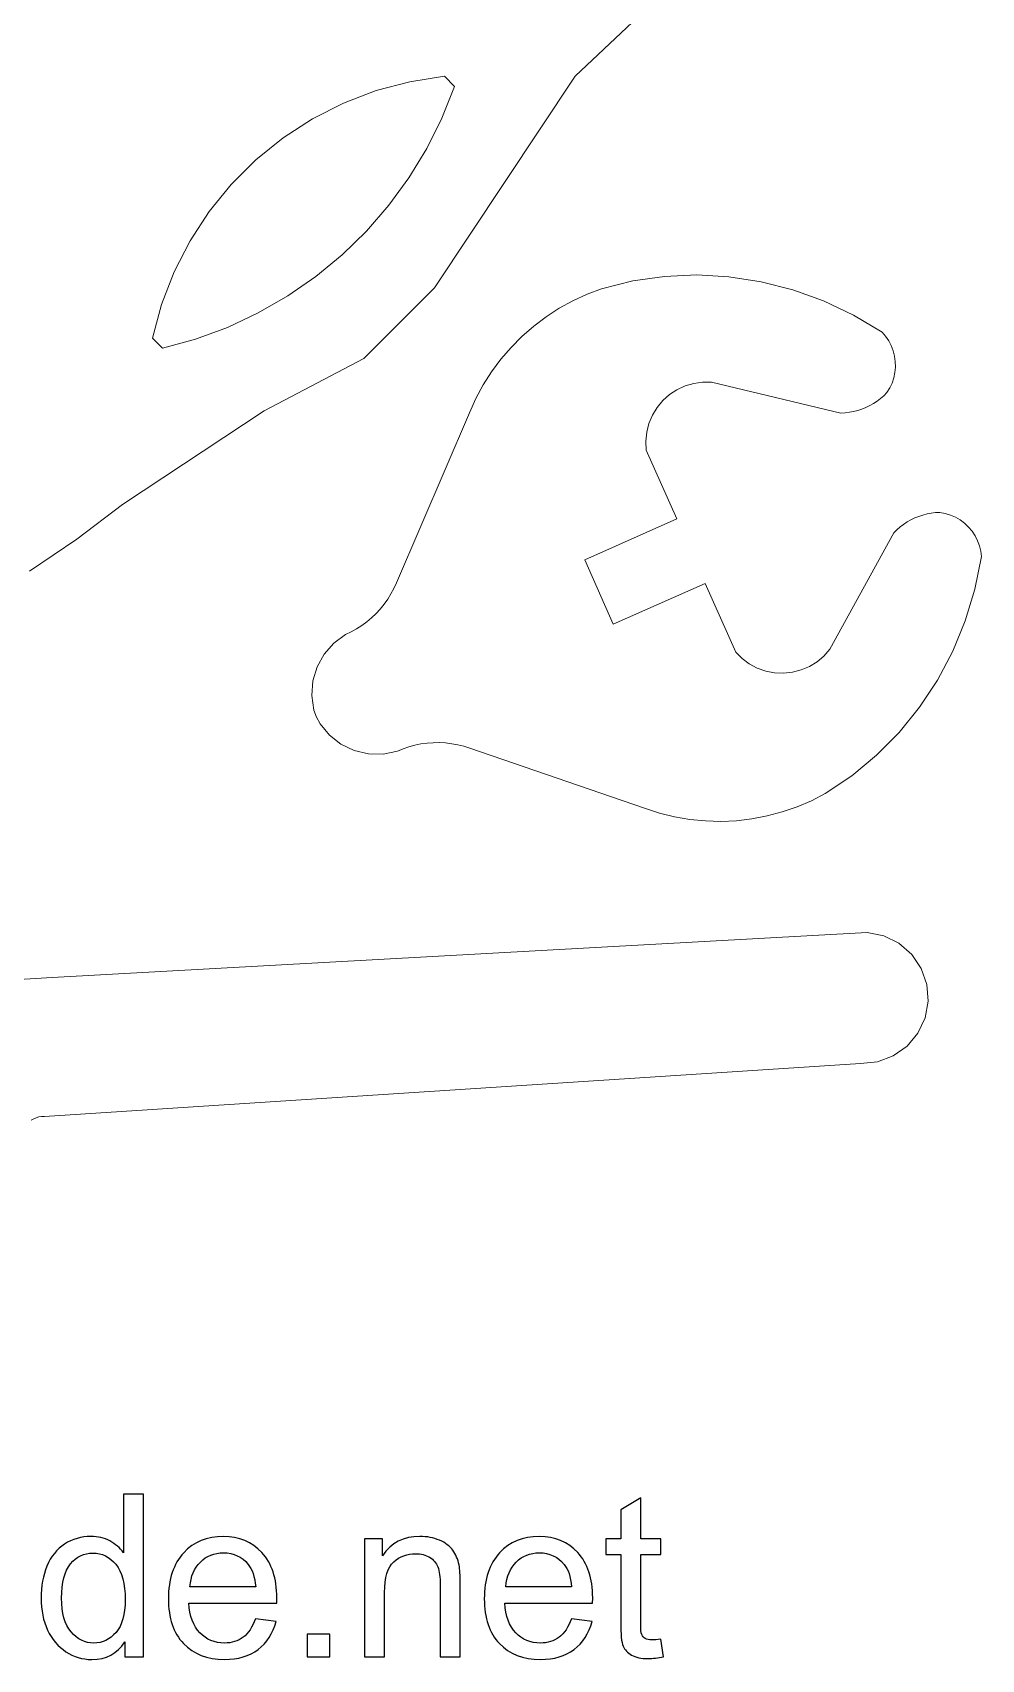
# Model space of a CAD drawing. Header units: millimetres. Extents: x -233 to 120, y -19 to 188.
# Drawn here: x 81.7 to 117.1, y -18.8 to 41.7 of the extents above; entities that cross this region are included whole.
import ezdxf

# ---------------------------------------------------------------- set-up
doc = ezdxf.new("R2010")
doc.units = ezdxf.units.MM
doc.header["$MEASUREMENT"] = 0
doc.layers.add('Layer 1', color=7, linetype='Continuous')

msp = doc.modelspace()

# ---------------------------------------------------------------- linework, layer by layer
at = {"layer": 'Layer 1', "lineweight": 9}
for points in [[(101.9601, 40.11), (101.9601, 40.11), (106.0119, 43.9514), (106.0119, 43.9514)], [(95.7999, 39.9099), (95.7999, 39.9099), (97.0851, 40.11), (97.0851, 40.11)], [(96.7101, 32.235), (96.7101, 32.235), (101.9601, 40.11), (101.9601, 40.11)], [(97.4601, 39.735), (97.4601, 39.735), (97.0851, 40.11), (97.0851, 40.11)], [(93.3274, 39.1133), (93.3274, 39.1133), (94.5427, 39.5764), (94.5427, 39.5764)], [(94.5427, 39.5764), (94.5427, 39.5764), (95.7999, 39.9099), (95.7999, 39.9099)], [(96.9902, 38.5556), (96.9902, 38.5556), (97.4601, 39.735), (97.4601, 39.735)], [(92.1671, 38.5255), (92.1671, 38.5255), (93.3274, 39.1133), (93.3274, 39.1133)], [(91.0747, 37.8196), (91.0747, 37.8196), (92.1671, 38.5255), (92.1671, 38.5255)], [(96.4232, 37.4196), (96.4232, 37.4196), (96.9902, 38.5556), (96.9902, 38.5556)], [(90.0621, 37.0033), (90.0621, 37.0033), (91.0747, 37.8196), (91.0747, 37.8196)], [(89.1405, 36.0856), (89.1405, 36.0856), (90.0621, 37.0033), (90.0621, 37.0033)], [(95.7632, 36.3351), (95.7632, 36.3351), (96.4232, 37.4196), (96.4232, 37.4196)], [(88.32, 35.0764), (88.32, 35.0764), (89.1405, 36.0856), (89.1405, 36.0856)], [(95.0148, 35.3095), (95.0148, 35.3095), (95.7632, 36.3351), (95.7632, 36.3351)], [(94.1832, 34.3503), (94.1832, 34.3503), (95.0148, 35.3095), (95.0148, 35.3095)], [(87.6095, 33.987), (87.6095, 33.987), (88.32, 35.0764), (88.32, 35.0764)], [(87.017, 32.8292), (87.017, 32.8292), (87.6095, 33.987), (87.6095, 33.987)], [(93.2742, 33.4639), (93.2742, 33.4639), (94.1832, 34.3503), (94.1832, 34.3503)], [(92.2943, 32.6567), (92.2943, 32.6567), (93.2742, 33.4639), (93.2742, 33.4639)], [(86.5487, 31.6157), (86.5487, 31.6157), (87.017, 32.8292), (87.017, 32.8292)], [(105.2828, 32.6616), (105.2828, 32.6616), (106.4818, 32.7143), (106.4818, 32.7143)], [(106.4818, 32.7143), (106.4818, 32.7143), (107.6851, 32.6479), (107.6851, 32.6479)], [(91.2502, 31.9344), (91.2502, 31.9344), (92.2943, 32.6567), (92.2943, 32.6567)], [(94.0851, 29.61), (94.0851, 29.61), (96.7101, 32.235), (96.7101, 32.235)], [(102.9411, 32.2017), (102.9411, 32.2017), (102.3978, 31.9975), (102.3978, 31.9975)], [(102.9411, 32.2017), (102.9411, 32.2017), (104.099, 32.4902), (104.099, 32.4902)], [(104.099, 32.4902), (104.099, 32.4902), (105.2828, 32.6616), (105.2828, 32.6616)], [(107.6851, 32.6479), (107.6851, 32.6479), (108.8819, 32.4629), (108.8819, 32.4629)], [(108.8819, 32.4629), (108.8819, 32.4629), (110.0612, 32.1611), (110.0612, 32.1611)], [(110.0612, 32.1611), (110.0612, 32.1611), (111.2123, 31.7452), (111.2123, 31.7452)], [(86.2101, 30.36), (86.2101, 30.36), (86.5487, 31.6157), (86.5487, 31.6157)], [(90.1494, 31.3019), (90.1494, 31.3019), (91.2502, 31.9344), (91.2502, 31.9344)], [(101.8705, 31.755), (101.8705, 31.755), (101.3619, 31.4754), (101.3619, 31.4754)], [(102.3978, 31.9975), (102.3978, 31.9975), (101.8705, 31.755), (101.8705, 31.755)], [(111.2123, 31.7452), (111.2123, 31.7452), (112.325, 31.219), (112.325, 31.219)], [(90.1494, 31.3019), (90.1494, 31.3019), (88.9995, 30.7638), (88.9995, 30.7638)], [(100.8746, 31.1602), (100.8746, 31.1602), (100.4111, 30.8109), (100.4111, 30.8109)], [(101.3619, 31.4754), (101.3619, 31.4754), (100.8746, 31.1602), (100.8746, 31.1602)], [(112.325, 31.219), (112.325, 31.219), (113.3889, 30.5871), (113.3889, 30.5871)], [(86.2101, 30.36), (86.2101, 30.36), (86.5851, 29.985), (86.5851, 29.985)], [(86.5851, 29.985), (86.5851, 29.985), (87.8086, 30.3238), (87.8086, 30.3238)], [(87.8086, 30.3238), (87.8086, 30.3238), (88.9995, 30.7638), (88.9995, 30.7638)], [(99.9737, 30.4293), (99.9737, 30.4293), (99.5648, 30.0174), (99.5648, 30.0174)], [(100.4111, 30.8109), (100.4111, 30.8109), (99.9737, 30.4293), (99.9737, 30.4293)], [(113.3889, 30.5871), (113.3889, 30.5871), (113.5215, 30.4321), (113.5215, 30.4321)], [(113.5215, 30.4321), (113.5215, 30.4321), (113.6356, 30.263), (113.6356, 30.263)], [(99.5648, 30.0174), (99.5648, 30.0174), (99.1863, 29.5774), (99.1863, 29.5774)], [(113.6356, 30.263), (113.6356, 30.263), (113.7297, 30.082), (113.7297, 30.082)], [(113.7297, 30.082), (113.7297, 30.082), (113.8024, 29.8914), (113.8024, 29.8914)], [(113.8024, 29.8914), (113.8024, 29.8914), (113.853, 29.6938), (113.853, 29.6938)], [(113.853, 29.6938), (113.853, 29.6938), (113.8807, 29.4917), (113.8807, 29.4917)], [(90.3726, 27.66), (90.3726, 27.66), (94.0851, 29.61), (94.0851, 29.61)], [(98.8403, 29.1114), (98.8403, 29.1114), (98.5286, 28.6219), (98.5286, 28.6219)], [(99.1863, 29.5774), (99.1863, 29.5774), (98.8403, 29.1114), (98.8403, 29.1114)], [(113.8664, 29.0846), (113.8664, 29.0846), (113.8246, 28.885), (113.8246, 28.885)], [(113.8852, 29.2877), (113.8852, 29.2877), (113.8664, 29.0846), (113.8664, 29.0846)], [(113.8807, 29.4917), (113.8807, 29.4917), (113.8852, 29.2877), (113.8852, 29.2877)], [(98.5286, 28.6219), (98.5286, 28.6219), (98.2526, 28.1113), (98.2526, 28.1113)], [(105.7485, 28.4428), (105.7485, 28.4428), (106.0519, 28.5833), (106.0519, 28.5833)], [(106.0519, 28.5833), (106.0519, 28.5833), (106.3727, 28.6776), (106.3727, 28.6776)], [(106.3727, 28.6776), (106.3727, 28.6776), (106.7039, 28.7236), (106.7039, 28.7236)], [(106.7039, 28.7236), (106.7039, 28.7236), (107.0382, 28.7203), (107.0382, 28.7203)], [(111.8535, 27.5728), (111.8535, 27.5728), (107.0382, 28.7203), (107.0382, 28.7203)], [(113.6742, 28.5064), (113.6742, 28.5064), (113.5677, 28.3325), (113.5677, 28.3325)], [(113.7602, 28.6914), (113.7602, 28.6914), (113.6742, 28.5064), (113.6742, 28.5064)], [(113.8246, 28.885), (113.8246, 28.885), (113.7602, 28.6914), (113.7602, 28.6914)], [(98.2526, 28.1113), (98.2526, 28.1113), (98.0138, 27.5823), (98.0138, 27.5823)], [(105.0062, 27.7792), (105.0062, 27.7792), (105.2199, 28.0363), (105.2199, 28.0363)], [(105.2199, 28.0363), (105.2199, 28.0363), (105.4692, 28.2591), (105.4692, 28.2591)], [(105.4692, 28.2591), (105.4692, 28.2591), (105.7485, 28.4428), (105.7485, 28.4428)], [(112.9309, 27.851), (112.9309, 27.851), (113.0704, 27.9301), (113.0704, 27.9301)], [(113.0704, 27.9301), (113.0704, 27.9301), (113.2044, 28.0182), (113.2044, 28.0182)], [(113.2044, 28.0182), (113.2044, 28.0182), (113.3323, 28.1149), (113.3323, 28.1149)], [(113.3323, 28.1149), (113.3323, 28.1149), (113.4536, 28.2198), (113.4536, 28.2198)], [(113.4536, 28.2198), (113.4536, 28.2198), (113.5677, 28.3325), (113.5677, 28.3325)], [(85.0851, 24.1725), (85.0851, 24.1725), (90.3726, 27.66), (90.3726, 27.66)], [(98.0138, 27.5823), (98.0138, 27.5823), (95.2974, 21.2508), (95.2974, 21.2508)], [(104.7031, 27.1852), (104.7031, 27.1852), (104.8326, 27.4935), (104.8326, 27.4935)], [(104.8326, 27.4935), (104.8326, 27.4935), (105.0062, 27.7792), (105.0062, 27.7792)], [(111.8535, 27.5728), (111.8535, 27.5728), (112.0136, 27.5817), (112.0136, 27.5817)], [(112.0136, 27.5817), (112.0136, 27.5817), (112.1728, 27.601), (112.1728, 27.601)], [(112.1728, 27.601), (112.1728, 27.601), (112.3303, 27.6308), (112.3303, 27.6308)], [(112.3303, 27.6308), (112.3303, 27.6308), (112.4856, 27.6709), (112.4856, 27.6709)], [(112.4856, 27.6709), (112.4856, 27.6709), (112.6379, 27.7211), (112.6379, 27.7211)], [(112.6379, 27.7211), (112.6379, 27.7211), (112.7866, 27.7812), (112.7866, 27.7812)], [(112.7866, 27.7812), (112.7866, 27.7812), (112.9309, 27.851), (112.9309, 27.851)], [(104.5862, 26.5287), (104.5862, 26.5287), (104.6203, 26.8613), (104.6203, 26.8613)], [(104.6203, 26.8613), (104.6203, 26.8613), (104.7031, 27.1852), (104.7031, 27.1852)], [(104.6014, 26.1947), (104.6014, 26.1947), (104.5862, 26.5287), (104.5862, 26.5287)], [(104.6014, 26.1947), (104.6014, 26.1947), (105.7381, 23.6323), (105.7381, 23.6323)], [(83.3865, 22.884), (83.3865, 22.884), (85.0851, 24.1725), (85.0851, 24.1725)], [(105.7381, 23.6323), (105.7381, 23.6323), (102.3091, 22.1128), (102.3091, 22.1128)], [(114.4653, 23.5973), (114.4653, 23.5973), (114.6097, 23.6671), (114.6097, 23.6671)], [(114.6097, 23.6671), (114.6097, 23.6671), (114.7584, 23.7272), (114.7584, 23.7272)], [(114.7584, 23.7272), (114.7584, 23.7272), (114.9106, 23.7774), (114.9106, 23.7774)], [(114.9106, 23.7774), (114.9106, 23.7774), (115.0659, 23.8175), (115.0659, 23.8175)], [(115.0659, 23.8175), (115.0659, 23.8175), (115.2235, 23.8473), (115.2235, 23.8473)], [(115.2235, 23.8473), (115.2235, 23.8473), (115.3827, 23.8666), (115.3827, 23.8666)], [(115.3827, 23.8666), (115.3827, 23.8666), (115.5428, 23.8755), (115.5428, 23.8755)], [(115.7432, 23.8375), (115.7432, 23.8375), (115.5428, 23.8755), (115.5428, 23.8755)], [(115.938, 23.777), (115.938, 23.777), (115.7432, 23.8375), (115.7432, 23.8375)], [(116.1246, 23.6946), (116.1246, 23.6946), (115.938, 23.777), (115.938, 23.777)], [(116.3006, 23.5915), (116.3006, 23.5915), (116.1246, 23.6946), (116.1246, 23.6946)], [(113.8285, 23.1158), (113.8285, 23.1158), (111.4441, 18.7778), (111.4441, 18.7778)], [(113.8285, 23.1158), (113.8285, 23.1158), (113.9427, 23.2285), (113.9427, 23.2285)], [(113.9427, 23.2285), (113.9427, 23.2285), (114.0639, 23.3334), (114.0639, 23.3334)], [(114.0639, 23.3334), (114.0639, 23.3334), (114.1918, 23.4301), (114.1918, 23.4301)], [(114.1918, 23.4301), (114.1918, 23.4301), (114.3258, 23.5182), (114.3258, 23.5182)], [(114.3258, 23.5182), (114.3258, 23.5182), (114.4653, 23.5973), (114.4653, 23.5973)], [(116.4637, 23.469), (116.4637, 23.469), (116.3006, 23.5915), (116.3006, 23.5915)], [(116.6118, 23.3287), (116.6118, 23.3287), (116.4637, 23.469), (116.4637, 23.469)], [(116.7429, 23.1724), (116.7429, 23.1724), (116.6118, 23.3287), (116.6118, 23.3287)], [(116.8553, 23.0022), (116.8553, 23.0022), (116.7429, 23.1724), (116.7429, 23.1724)], [(81.6204, 21.6897), (81.6204, 21.6897), (83.3865, 22.884), (83.3865, 22.884)], [(116.9476, 22.8203), (116.9476, 22.8203), (116.8553, 23.0022), (116.8553, 23.0022)], [(117.0185, 22.629), (117.0185, 22.629), (116.9476, 22.8203), (116.9476, 22.8203)], [(117.0672, 22.4309), (117.0672, 22.4309), (117.0185, 22.629), (117.0185, 22.629)], [(117.0929, 22.2285), (117.0929, 22.2285), (117.0672, 22.4309), (117.0672, 22.4309)], [(103.3726, 19.7129), (103.3726, 19.7129), (102.3091, 22.1128), (102.3091, 22.1128)], [(116.8463, 21.0159), (116.8463, 21.0159), (117.0929, 22.2285), (117.0929, 22.2285)], [(95.2015, 21.0416), (95.2015, 21.0416), (95.2974, 21.2508), (95.2974, 21.2508)], [(106.8016, 21.2324), (106.8016, 21.2324), (103.3726, 19.7129), (103.3726, 19.7129)], [(107.9363, 18.6692), (107.9363, 18.6692), (106.8016, 21.2324), (106.8016, 21.2324)], [(94.9709, 20.6433), (94.9709, 20.6433), (94.8371, 20.456), (94.8371, 20.456)], [(94.9709, 20.6433), (94.9709, 20.6433), (95.0925, 20.8388), (95.0925, 20.8388)], [(95.0925, 20.8388), (95.0925, 20.8388), (95.2015, 21.0416), (95.2015, 21.0416)], [(116.4888, 19.8382), (116.4888, 19.8382), (116.8463, 21.0159), (116.8463, 21.0159)], [(94.3685, 19.9499), (94.3685, 19.9499), (94.5353, 20.1085), (94.5353, 20.1085)], [(94.5353, 20.1085), (94.5353, 20.1085), (94.6917, 20.2775), (94.6917, 20.2775)], [(94.6917, 20.2775), (94.6917, 20.2775), (94.8371, 20.456), (94.8371, 20.456)], [(93.4034, 19.3312), (93.4034, 19.3312), (93.6114, 19.4299), (93.6114, 19.4299)], [(93.6114, 19.4299), (93.6114, 19.4299), (93.8127, 19.5416), (93.8127, 19.5416)], [(93.8127, 19.5416), (93.8127, 19.5416), (94.0065, 19.6658), (94.0065, 19.6658)], [(94.0065, 19.6658), (94.0065, 19.6658), (94.192, 19.8021), (94.192, 19.8021)], [(94.192, 19.8021), (94.192, 19.8021), (94.3685, 19.9499), (94.3685, 19.9499)], [(116.0237, 18.706), (116.0237, 18.706), (116.4888, 19.8382), (116.4888, 19.8382)], [(92.9645, 19.008), (92.9645, 19.008), (92.6048, 18.5985), (92.6048, 18.5985)], [(93.4034, 19.3312), (93.4034, 19.3312), (92.9645, 19.008), (92.9645, 19.008)], [(111.2219, 18.528), (111.2219, 18.528), (111.4441, 18.7778), (111.4441, 18.7778)], [(92.6048, 18.5985), (92.6048, 18.5985), (92.3409, 18.1215), (92.3409, 18.1215)], [(107.9363, 18.6692), (107.9363, 18.6692), (108.1735, 18.4335), (108.1735, 18.4335)], [(108.1735, 18.4335), (108.1735, 18.4335), (108.4428, 18.2354), (108.4428, 18.2354)], [(108.4428, 18.2354), (108.4428, 18.2354), (108.7383, 18.0791), (108.7383, 18.0791)], [(110.6801, 18.1392), (110.6801, 18.1392), (110.9654, 18.3135), (110.9654, 18.3135)], [(110.9654, 18.3135), (110.9654, 18.3135), (111.2219, 18.528), (111.2219, 18.528)], [(115.4551, 17.6297), (115.4551, 17.6297), (116.0237, 18.706), (116.0237, 18.706)], [(92.1852, 17.5992), (92.1852, 17.5992), (92.1447, 17.0556), (92.1447, 17.0556)], [(92.3409, 18.1215), (92.3409, 18.1215), (92.1852, 17.5992), (92.1852, 17.5992)], [(108.7383, 18.0791), (108.7383, 18.0791), (109.0537, 17.968), (109.0537, 17.968)], [(109.0537, 17.968), (109.0537, 17.968), (109.382, 17.9046), (109.382, 17.9046)], [(109.382, 17.9046), (109.382, 17.9046), (109.716, 17.8903), (109.716, 17.8903)], [(109.716, 17.8903), (109.716, 17.8903), (110.0485, 17.9253), (110.0485, 17.9253)], [(110.0485, 17.9253), (110.0485, 17.9253), (110.3722, 18.0089), (110.3722, 18.0089)], [(110.3722, 18.0089), (110.3722, 18.0089), (110.6801, 18.1392), (110.6801, 18.1392)], [(114.7882, 16.6189), (114.7882, 16.6189), (115.4551, 17.6297), (115.4551, 17.6297)], [(92.1447, 17.0556), (92.1447, 17.0556), (92.2214, 16.516), (92.2214, 16.516)], [(92.2214, 16.516), (92.2214, 16.516), (92.3202, 16.2507), (92.3202, 16.2507)], [(114.0291, 15.6828), (114.0291, 15.6828), (114.7882, 16.6189), (114.7882, 16.6189)], [(92.4503, 15.9994), (92.4503, 15.9994), (92.3202, 16.2507), (92.3202, 16.2507)], [(92.7986, 15.5801), (92.7986, 15.5801), (92.4503, 15.9994), (92.4503, 15.9994)], [(93.2284, 15.245), (93.2284, 15.245), (92.7986, 15.5801), (92.7986, 15.5801)], [(93.72, 15.0095), (93.72, 15.0095), (93.2284, 15.245), (93.2284, 15.245)], [(95.5426, 15.0718), (95.5426, 15.0718), (95.7606, 15.1459), (95.7606, 15.1459)], [(95.7606, 15.1459), (95.7606, 15.1459), (95.9828, 15.206), (95.9828, 15.206)], [(95.9828, 15.206), (95.9828, 15.206), (96.2084, 15.2519), (96.2084, 15.2519)], [(96.2084, 15.2519), (96.2084, 15.2519), (96.4364, 15.2834), (96.4364, 15.2834)], [(96.4364, 15.2834), (96.4364, 15.2834), (96.666, 15.3004), (96.666, 15.3004)], [(96.666, 15.3004), (96.666, 15.3004), (96.8962, 15.3028), (96.8962, 15.3028)], [(96.8962, 15.3028), (96.8962, 15.3028), (97.1261, 15.2906), (97.1261, 15.2906)], [(97.1261, 15.2906), (97.1261, 15.2906), (97.3548, 15.2638), (97.3548, 15.2638)], [(97.3548, 15.2638), (97.3548, 15.2638), (97.5813, 15.2226), (97.5813, 15.2226)], [(97.5813, 15.2226), (97.5813, 15.2226), (97.8047, 15.1672), (97.8047, 15.1672)], [(97.8047, 15.1672), (97.8047, 15.1672), (98.0241, 15.0976), (98.0241, 15.0976)], [(113.1847, 14.83), (113.1847, 14.83), (114.0291, 15.6828), (114.0291, 15.6828)], [(94.2506, 14.8845), (94.2506, 14.8845), (93.72, 15.0095), (93.72, 15.0095)], [(94.7956, 14.8759), (94.7956, 14.8759), (94.2506, 14.8845), (94.2506, 14.8845)], [(95.3298, 14.984), (95.3298, 14.984), (94.7956, 14.8759), (94.7956, 14.8759)], [(95.3298, 14.984), (95.3298, 14.984), (95.5426, 15.0718), (95.5426, 15.0718)], [(104.5392, 12.857), (104.5392, 12.857), (98.0241, 15.0976), (98.0241, 15.0976)], [(112.2625, 14.0682), (112.2625, 14.0682), (113.1847, 14.83), (113.1847, 14.83)], [(111.271, 13.4042), (111.271, 13.4042), (112.2625, 14.0682), (112.2625, 14.0682)], [(111.271, 13.4042), (111.271, 13.4042), (110.7548, 13.1389), (110.7548, 13.1389)], [(105.0915, 12.6785), (105.0915, 12.6785), (104.5392, 12.857), (104.5392, 12.857)], [(109.6722, 12.7222), (109.6722, 12.7222), (109.1113, 12.5729), (109.1113, 12.5729)], [(110.221, 12.9111), (110.221, 12.9111), (109.6722, 12.7222), (109.6722, 12.7222)], [(110.7548, 13.1389), (110.7548, 13.1389), (110.221, 12.9111), (110.221, 12.9111)], [(105.6551, 12.54), (105.6551, 12.54), (105.0915, 12.6785), (105.0915, 12.6785)], [(106.2272, 12.4421), (106.2272, 12.4421), (105.6551, 12.54), (105.6551, 12.54)], [(106.8048, 12.3854), (106.8048, 12.3854), (106.2272, 12.4421), (106.2272, 12.4421)], [(107.385, 12.3702), (107.385, 12.3702), (106.8048, 12.3854), (106.8048, 12.3854)], [(107.9648, 12.3965), (107.9648, 12.3965), (107.385, 12.3702), (107.385, 12.3702)], [(108.5412, 12.4642), (108.5412, 12.4642), (107.9648, 12.3965), (107.9648, 12.3965)], [(109.1113, 12.5729), (109.1113, 12.5729), (108.5412, 12.4642), (108.5412, 12.4642)], [(112.8351, 8.235), (112.8351, 8.235), (82.4689, 6.5573), (82.4689, 6.5573)], [(113.4532, 8.1112), (113.4532, 8.1112), (112.8351, 8.235), (112.8351, 8.235)], [(114.019, 7.8332), (114.019, 7.8332), (113.4532, 8.1112), (113.4532, 8.1112)], [(114.4948, 7.4196), (114.4948, 7.4196), (114.019, 7.8332), (114.019, 7.8332)], [(114.8488, 6.898), (114.8488, 6.898), (114.4948, 7.4196), (114.4948, 7.4196)], [(115.0574, 6.3031), (115.0574, 6.3031), (114.8488, 6.898), (114.8488, 6.898)], [(82.4689, 6.5573), (82.4689, 6.5573), (55.2544, 4.9154), (55.2544, 4.9154)], [(115.1066, 5.6746), (115.1066, 5.6746), (115.0574, 6.3031), (115.0574, 6.3031)], [(114.9933, 5.0544), (114.9933, 5.0544), (115.1066, 5.6746), (115.1066, 5.6746)], [(114.725, 4.484), (114.725, 4.484), (114.9933, 5.0544), (114.9933, 5.0544)], [(114.3195, 4.0013), (114.3195, 4.0013), (114.725, 4.484), (114.725, 4.484)], [(113.2126, 3.4199), (113.2126, 3.4199), (113.8039, 3.6385), (113.8039, 3.6385)], [(113.8039, 3.6385), (113.8039, 3.6385), (114.3195, 4.0013), (114.3195, 4.0013)], [(82.1812, 1.3877), (82.1812, 1.3877), (112.5851, 3.36), (112.5851, 3.36)], [(112.5851, 3.36), (112.5851, 3.36), (113.2126, 3.4199), (113.2126, 3.4199)], [(81.6925, 1.2426), (81.6925, 1.2426), (81.7814, 1.2957), (81.7814, 1.2957)], [(81.7814, 1.2957), (81.7814, 1.2957), (81.8763, 1.3373), (81.8763, 1.3373)], [(81.8763, 1.3373), (81.8763, 1.3373), (81.9755, 1.3667), (81.9755, 1.3667)], [(81.9755, 1.3667), (81.9755, 1.3667), (82.0777, 1.3836), (82.0777, 1.3836)], [(82.0777, 1.3836), (82.0777, 1.3836), (82.1812, 1.3877), (82.1812, 1.3877)]]:
    msp.add_open_spline(points, degree=3, dxfattribs=at)
at = {"layer": 'Layer 1', "color": 250}
for points, knots in [([(85.1729, -18.7382), (85.1729, -18.7382), (85.1729, -18.1808), (85.1729, -18.1808), (85.1729, -18.1808), (84.895, -18.614), (84.4857, -18.8313), (83.9453, -18.8313), (83.9453, -18.8313), (83.5953, -18.8313), (83.2736, -18.7354), (82.9815, -18.5421), (82.9815, -18.5421), (82.688, -18.3501), (82.4608, -18.0806), (82.2985, -17.7363), (82.2985, -17.7363), (82.1376, -17.3906), (82.0572, -16.9941), (82.0572, -16.5453), (82.0572, -16.5453), (82.0572, -16.1079), (82.1306, -15.7114), (82.2759, -15.3543), (82.2759, -15.3543), (82.4227, -14.9987), (82.6414, -14.725), (82.9335, -14.5359), (82.9335, -14.5359), (83.2242, -14.3454), (83.5516, -14.2508), (83.9114, -14.2508), (83.9114, -14.2508), (84.1767, -14.2508), (84.4124, -14.3073), (84.6184, -14.4188), (84.6184, -14.4188), (84.8244, -14.5303), (84.9923, -14.677), (85.1221, -14.8562), (85.1221, -14.8562), (85.1221, -14.8562), (85.1221, -12.676), (85.1221, -12.676), (85.1221, -12.676), (85.1221, -12.676), (85.8672, -12.676), (85.8672, -12.676), (85.8672, -12.676), (85.8672, -12.676), (85.8672, -18.7382), (85.8672, -18.7382), (85.8672, -18.7382), (85.8672, -18.7382), (85.1729, -18.7382), (85.1729, -18.7382)], [0, 0, 0, 0, 0.0666667, 0.0666667, 0.0666667, 0.0666667, 0.1333333, 0.1333333, 0.1333333, 0.1333333, 0.2, 0.2, 0.2, 0.2, 0.2666667, 0.2666667, 0.2666667, 0.2666667, 0.3333333, 0.3333333, 0.3333333, 0.3333333, 0.4, 0.4, 0.4, 0.4, 0.4666667, 0.4666667, 0.4666667, 0.4666667, 0.5333333, 0.5333333, 0.5333333, 0.5333333, 0.6, 0.6, 0.6, 0.6, 0.6666667, 0.6666667, 0.6666667, 0.6666667, 0.7333333, 0.7333333, 0.7333333, 0.7333333, 0.8, 0.8, 0.8, 0.8, 0.8666667, 0.8666667, 0.8666667, 0.8666667, 1, 1, 1, 1]), ([(105.1416, -18.0736), (105.1416, -18.0736), (105.2432, -18.7311), (105.2432, -18.7311), (105.2432, -18.7311), (105.0344, -18.7749), (104.8467, -18.7975), (104.683, -18.7975), (104.683, -18.7975), (104.4135, -18.7975), (104.2047, -18.7551), (104.0551, -18.6691), (104.0551, -18.6691), (103.9069, -18.583), (103.8025, -18.4715), (103.7418, -18.3318), (103.7418, -18.3318), (103.6811, -18.1921), (103.6515, -17.8986), (103.6515, -17.4513), (103.6515, -17.4513), (103.6515, -17.4513), (103.6515, -14.9197), (103.6515, -14.9197), (103.6515, -14.9197), (103.6515, -14.9197), (103.1012, -14.9197), (103.1012, -14.9197), (103.1012, -14.9197), (103.1012, -14.9197), (103.1012, -14.344), (103.1012, -14.344), (103.1012, -14.344), (103.1012, -14.344), (103.6515, -14.344), (103.6515, -14.344), (103.6515, -14.344), (103.6515, -14.344), (103.6515, -13.2574), (103.6515, -13.2574), (103.6515, -13.2574), (103.6515, -13.2574), (104.3966, -12.8101), (104.3966, -12.8101), (104.3966, -12.8101), (104.3966, -12.8101), (104.3966, -14.344), (104.3966, -14.344), (104.3966, -14.344), (104.3966, -14.344), (105.1416, -14.344), (105.1416, -14.344), (105.1416, -14.344), (105.1416, -14.344), (105.1416, -14.9197), (105.1416, -14.9197), (105.1416, -14.9197), (105.1416, -14.9197), (104.3966, -14.9197), (104.3966, -14.9197), (104.3966, -14.9197), (104.3966, -14.9197), (104.3966, -17.4936), (104.3966, -17.4936), (104.3966, -17.4936), (104.3966, -17.7067), (104.4093, -17.8436), (104.4361, -17.9042), (104.4361, -17.9042), (104.4615, -17.9649), (104.5038, -18.0129), (104.5631, -18.0496), (104.5631, -18.0496), (104.6224, -18.0849), (104.707, -18.1032), (104.8171, -18.1032), (104.8171, -18.1032), (104.8989, -18.1032), (105.0076, -18.0933), (105.1416, -18.0736)], [0, 0, 0, 0, 0.047619, 0.047619, 0.047619, 0.047619, 0.0952381, 0.0952381, 0.0952381, 0.0952381, 0.1428571, 0.1428571, 0.1428571, 0.1428571, 0.1904762, 0.1904762, 0.1904762, 0.1904762, 0.2380952, 0.2380952, 0.2380952, 0.2380952, 0.2857143, 0.2857143, 0.2857143, 0.2857143, 0.3333333, 0.3333333, 0.3333333, 0.3333333, 0.3809524, 0.3809524, 0.3809524, 0.3809524, 0.4285714, 0.4285714, 0.4285714, 0.4285714, 0.4761905, 0.4761905, 0.4761905, 0.4761905, 0.5238095, 0.5238095, 0.5238095, 0.5238095, 0.5714286, 0.5714286, 0.5714286, 0.5714286, 0.6190476, 0.6190476, 0.6190476, 0.6190476, 0.6666667, 0.6666667, 0.6666667, 0.6666667, 0.7142857, 0.7142857, 0.7142857, 0.7142857, 0.7619048, 0.7619048, 0.7619048, 0.7619048, 0.8095238, 0.8095238, 0.8095238, 0.8095238, 0.8571429, 0.8571429, 0.8571429, 0.8571429, 0.9047619, 0.9047619, 0.9047619, 0.9047619, 1, 1, 1, 1]), ([(90.0427, -17.3158), (90.0427, -17.3158), (90.8132, -17.4174), (90.8132, -17.4174), (90.8132, -17.4174), (90.6932, -17.8647), (90.4689, -18.2133), (90.1415, -18.4602), (90.1415, -18.4602), (89.8141, -18.7072), (89.3964, -18.8313), (88.887, -18.8313), (88.887, -18.8313), (88.2464, -18.8313), (87.7384, -18.6338), (87.363, -18.2387), (87.363, -18.2387), (86.9876, -17.845), (86.8, -17.2904), (86.8, -16.5778), (86.8, -16.5778), (86.8, -15.8412), (86.9891, -15.2683), (87.3686, -14.8619), (87.3686, -14.8619), (87.7482, -14.454), (88.2407, -14.2508), (88.8461, -14.2508), (88.8461, -14.2508), (89.4317, -14.2508), (89.9101, -14.4498), (90.2812, -14.8492), (90.2812, -14.8492), (90.6523, -15.2485), (90.8386, -15.8101), (90.8386, -16.534), (90.8386, -16.534), (90.8386, -16.5778), (90.8372, -16.6441), (90.8344, -16.7316), (90.8344, -16.7316), (90.8344, -16.7316), (87.562, -16.7316), (87.562, -16.7316), (87.562, -16.7316), (87.5902, -17.2128), (87.7257, -17.5825), (87.9712, -17.8379), (87.9712, -17.8379), (88.2153, -18.0933), (88.5215, -18.2217), (88.887, -18.2217), (88.887, -18.2217), (89.1594, -18.2217), (89.3922, -18.1498), (89.5841, -18.0058), (89.5841, -18.0058), (89.7774, -17.8619), (89.9298, -17.6319), (90.0427, -17.3158)], [0, 0, 0, 0, 0.0625, 0.0625, 0.0625, 0.0625, 0.125, 0.125, 0.125, 0.125, 0.1875, 0.1875, 0.1875, 0.1875, 0.25, 0.25, 0.25, 0.25, 0.3125, 0.3125, 0.3125, 0.3125, 0.375, 0.375, 0.375, 0.375, 0.4375, 0.4375, 0.4375, 0.4375, 0.5, 0.5, 0.5, 0.5, 0.5625, 0.5625, 0.5625, 0.5625, 0.625, 0.625, 0.625, 0.625, 0.6875, 0.6875, 0.6875, 0.6875, 0.75, 0.75, 0.75, 0.75, 0.8125, 0.8125, 0.8125, 0.8125, 0.875, 0.875, 0.875, 0.875, 1, 1, 1, 1]), ([(94.1067, -18.7382), (94.1067, -18.7382), (94.1067, -14.344), (94.1067, -14.344), (94.1067, -14.344), (94.1067, -14.344), (94.7756, -14.344), (94.7756, -14.344), (94.7756, -14.344), (94.7756, -14.344), (94.7756, -14.9677), (94.7756, -14.9677), (94.7756, -14.9677), (95.0973, -14.4893), (95.563, -14.2508), (96.1712, -14.2508), (96.1712, -14.2508), (96.4365, -14.2508), (96.6792, -14.2988), (96.9007, -14.3934), (96.9007, -14.3934), (97.1223, -14.4879), (97.2888, -14.6135), (97.3988, -14.7673), (97.3988, -14.7673), (97.5089, -14.9211), (97.5865, -15.1046), (97.6303, -15.3162), (97.6303, -15.3162), (97.6571, -15.4545), (97.6712, -15.6958), (97.6712, -16.0401), (97.6712, -16.0401), (97.6712, -16.0401), (97.6712, -18.7382), (97.6712, -18.7382), (97.6712, -18.7382), (97.6712, -18.7382), (96.9261, -18.7382), (96.9261, -18.7382), (96.9261, -18.7382), (96.9261, -18.7382), (96.9261, -16.0684), (96.9261, -16.0684), (96.9261, -16.0684), (96.9261, -15.765), (96.8979, -15.5378), (96.84, -15.3882), (96.84, -15.3882), (96.7822, -15.2386), (96.6792, -15.1187), (96.5324, -15.0284), (96.5324, -15.0284), (96.3857, -14.9395), (96.2121, -14.8943), (96.0145, -14.8943), (96.0145, -14.8943), (95.6984, -14.8943), (95.4261, -14.9945), (95.1961, -15.1963), (95.1961, -15.1963), (94.9661, -15.3967), (94.8518, -15.7791), (94.8518, -16.3407), (94.8518, -16.3407), (94.8518, -16.3407), (94.8518, -18.7382), (94.8518, -18.7382), (94.8518, -18.7382), (94.8518, -18.7382), (94.1067, -18.7382), (94.1067, -18.7382)], [0, 0, 0, 0, 0.0526316, 0.0526316, 0.0526316, 0.0526316, 0.1052632, 0.1052632, 0.1052632, 0.1052632, 0.1578947, 0.1578947, 0.1578947, 0.1578947, 0.2105263, 0.2105263, 0.2105263, 0.2105263, 0.2631579, 0.2631579, 0.2631579, 0.2631579, 0.3157895, 0.3157895, 0.3157895, 0.3157895, 0.3684211, 0.3684211, 0.3684211, 0.3684211, 0.4210526, 0.4210526, 0.4210526, 0.4210526, 0.4736842, 0.4736842, 0.4736842, 0.4736842, 0.5263158, 0.5263158, 0.5263158, 0.5263158, 0.5789474, 0.5789474, 0.5789474, 0.5789474, 0.6315789, 0.6315789, 0.6315789, 0.6315789, 0.6842105, 0.6842105, 0.6842105, 0.6842105, 0.7368421, 0.7368421, 0.7368421, 0.7368421, 0.7894737, 0.7894737, 0.7894737, 0.7894737, 0.8421053, 0.8421053, 0.8421053, 0.8421053, 0.8947368, 0.8947368, 0.8947368, 0.8947368, 1, 1, 1, 1]), ([(101.8128, -17.3158), (101.8128, -17.3158), (102.5833, -17.4174), (102.5833, -17.4174), (102.5833, -17.4174), (102.4633, -17.8647), (102.239, -18.2133), (101.9116, -18.4602), (101.9116, -18.4602), (101.5842, -18.7072), (101.1665, -18.8313), (100.6571, -18.8313), (100.6571, -18.8313), (100.0165, -18.8313), (99.5085, -18.6338), (99.1331, -18.2387), (99.1331, -18.2387), (98.7577, -17.845), (98.5701, -17.2904), (98.5701, -16.5778), (98.5701, -16.5778), (98.5701, -15.8412), (98.7592, -15.2683), (99.1387, -14.8619), (99.1387, -14.8619), (99.5183, -14.454), (100.0108, -14.2508), (100.6162, -14.2508), (100.6162, -14.2508), (101.2018, -14.2508), (101.6802, -14.4498), (102.0513, -14.8492), (102.0513, -14.8492), (102.4224, -15.2485), (102.6087, -15.8101), (102.6087, -16.534), (102.6087, -16.534), (102.6087, -16.5778), (102.6073, -16.6441), (102.6045, -16.7316), (102.6045, -16.7316), (102.6045, -16.7316), (99.3321, -16.7316), (99.3321, -16.7316), (99.3321, -16.7316), (99.3603, -17.2128), (99.4958, -17.5825), (99.7413, -17.8379), (99.7413, -17.8379), (99.9854, -18.0933), (100.2916, -18.2217), (100.6571, -18.2217), (100.6571, -18.2217), (100.9295, -18.2217), (101.1623, -18.1498), (101.3542, -18.0058), (101.3542, -18.0058), (101.5475, -17.8619), (101.6999, -17.6319), (101.8128, -17.3158)], [0, 0, 0, 0, 0.0625, 0.0625, 0.0625, 0.0625, 0.125, 0.125, 0.125, 0.125, 0.1875, 0.1875, 0.1875, 0.1875, 0.25, 0.25, 0.25, 0.25, 0.3125, 0.3125, 0.3125, 0.3125, 0.375, 0.375, 0.375, 0.375, 0.4375, 0.4375, 0.4375, 0.4375, 0.5, 0.5, 0.5, 0.5, 0.5625, 0.5625, 0.5625, 0.5625, 0.625, 0.625, 0.625, 0.625, 0.6875, 0.6875, 0.6875, 0.6875, 0.75, 0.75, 0.75, 0.75, 0.8125, 0.8125, 0.8125, 0.8125, 0.875, 0.875, 0.875, 0.875, 1, 1, 1, 1]), ([(82.8192, -16.5467), (82.8192, -17.1084), (82.9377, -17.5275), (83.1762, -17.8055), (83.1762, -17.8055), (83.4133, -18.0834), (83.6941, -18.2217), (84.0172, -18.2217), (84.0172, -18.2217), (84.3432, -18.2217), (84.6198, -18.0891), (84.8484, -17.8238), (84.8484, -17.8238), (85.0756, -17.5585), (85.1899, -17.1535), (85.1899, -16.6088), (85.1899, -16.6088), (85.1899, -16.0105), (85.0742, -15.5702), (84.8413, -15.2894), (84.8413, -15.2894), (84.6099, -15.0086), (84.3235, -14.8689), (83.9834, -14.8689), (83.9834, -14.8689), (83.6518, -14.8689), (83.3752, -15.003), (83.1522, -15.2725), (83.1522, -15.2725), (82.9307, -15.542), (82.8192, -15.9668), (82.8192, -16.5467)], [0, 0, 0, 0, 0.1111111, 0.1111111, 0.1111111, 0.1111111, 0.2222222, 0.2222222, 0.2222222, 0.2222222, 0.3333333, 0.3333333, 0.3333333, 0.3333333, 0.4444444, 0.4444444, 0.4444444, 0.4444444, 0.5555556, 0.5555556, 0.5555556, 0.5555556, 0.6666667, 0.6666667, 0.6666667, 0.6666667, 0.7777778, 0.7777778, 0.7777778, 0.7777778, 1, 1, 1, 1]), ([(87.6043, -16.122), (87.6043, -16.122), (90.0512, -16.122), (90.0512, -16.122), (90.0512, -16.122), (90.0187, -15.7523), (89.9242, -15.4757), (89.7704, -15.2908), (89.7704, -15.2908), (89.5347, -15.0044), (89.2271, -14.8605), (88.8503, -14.8605), (88.8503, -14.8605), (88.5088, -14.8605), (88.2224, -14.9748), (87.9895, -15.2034), (87.9895, -15.2034), (87.7581, -15.432), (87.6297, -15.7382), (87.6043, -16.122)], [0, 0, 0, 0, 0.1666667, 0.1666667, 0.1666667, 0.1666667, 0.3333333, 0.3333333, 0.3333333, 0.3333333, 0.5, 0.5, 0.5, 0.5, 0.6666667, 0.6666667, 0.6666667, 0.6666667, 1, 1, 1, 1]), ([(99.3744, -16.122), (99.3744, -16.122), (101.8213, -16.122), (101.8213, -16.122), (101.8213, -16.122), (101.7888, -15.7523), (101.6943, -15.4757), (101.5405, -15.2908), (101.5405, -15.2908), (101.3048, -15.0044), (100.9972, -14.8605), (100.6204, -14.8605), (100.6204, -14.8605), (100.2789, -14.8605), (99.9925, -14.9748), (99.7596, -15.2034), (99.7596, -15.2034), (99.5282, -15.432), (99.3998, -15.7382), (99.3744, -16.122)], [0, 0, 0, 0, 0.1666667, 0.1666667, 0.1666667, 0.1666667, 0.3333333, 0.3333333, 0.3333333, 0.3333333, 0.5, 0.5, 0.5, 0.5, 0.6666667, 0.6666667, 0.6666667, 0.6666667, 1, 1, 1, 1]), ([(91.9661, -18.7382), (91.9661, -18.7382), (91.9661, -17.8915), (91.9661, -17.8915), (91.9661, -17.8915), (91.9661, -17.8915), (92.8127, -17.8915), (92.8127, -17.8915), (92.8127, -17.8915), (92.8127, -17.8915), (92.8127, -18.7382), (92.8127, -18.7382), (92.8127, -18.7382), (92.8127, -18.7382), (91.9661, -18.7382), (91.9661, -18.7382)], [0, 0, 0, 0, 0.2, 0.2, 0.2, 0.2, 0.4, 0.4, 0.4, 0.4, 0.6, 0.6, 0.6, 0.6, 1, 1, 1, 1])]:
    msp.add_open_spline(points, degree=3, knots=knots, dxfattribs=at)

doc.saveas('drawing.dxf')
